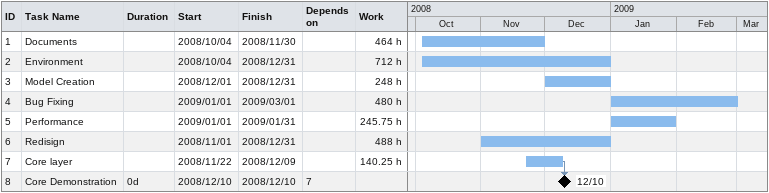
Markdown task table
| ID | Task | Duration | Start | Finish | Predecessors | Work (h) |
|---|---|---|---|---|---|---|
| 1 | Documents |  | 2008-10-04 | 2008-11-30 |  | 464 |
| 2 | Environment |  | 2008-10-04 | 2008-12-31 |  | 712 |
| 3 | Model Creation |  | 2008-12-01 | 2008-12-31 |  | 248 |
| 4 | Bug Fixing |  | 2009-01-01 | 2009-03-01 |  | 480 |
| 5 | Performance |  | 2009-01-01 | 2009-01-31 |  | 245.75 |
| 6 | Redisign |  | 2008-11-01 | 2008-12-31 |  | 488 |
| 7 | Core layer |  | 2008-11-22 | 2008-12-09 |  | 140.25 |
| 8 | Core Demonstration | 0d | 2008-12-10 | 2008-12-10 | 7 |  |
